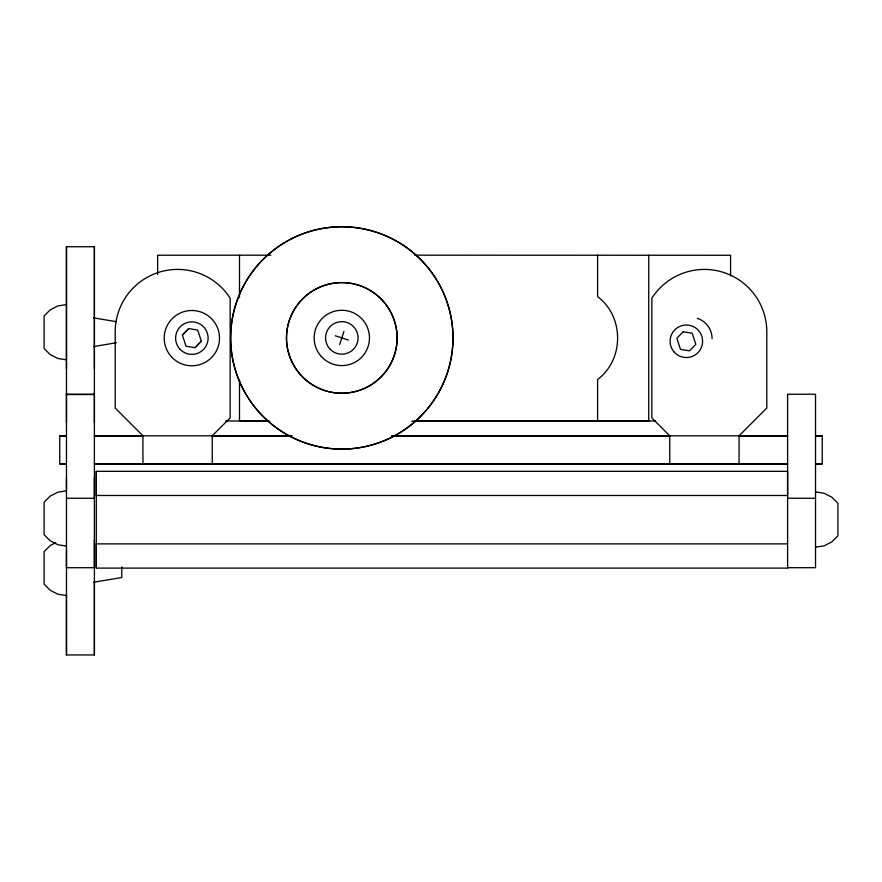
<?xml version="1.0" encoding="UTF-8"?>
<svg xmlns="http://www.w3.org/2000/svg" width="882" height="882" viewBox="0 0 882 882"><rect width="100%" height="100%" fill="white"/><g stroke="black" fill="none" stroke-linecap="round" stroke-linejoin="round"><path stroke-width="1.32" d="M94.396 582.12L94.396 654.94L66.47 654.94L66.47 594.369M66.47 549.684L66.47 567.71L94.396 567.71L94.396 539.938M66.47 489.444L66.47 477.967M66.47 422.434L66.47 392.799M66.47 369.172L66.47 246.728L94.396 246.728L94.396 654.94M94.396 498.418L94.396 477.967M94.396 422.434L94.396 392.799M94.396 369.172L94.396 246.728M787.604 567.699L815.53 567.699L815.53 394.243L787.604 394.243L787.604 568.107L96.303 568.107L96.303 543.94M96.303 471.319L96.303 495.486L787.604 495.486L787.604 471.319L96.303 471.319L96.303 568.107M339.669 344.487L343.947 331.334M182.376 335.061L188.748 328.567L197.711 330.089L201.328 341.224L194.955 347.695L185.992 346.185L182.376 335.039L188.748 328.589M194.955 347.695L201.328 341.224M55.72 542.728L50.219 545.539L44.1 551.647L44.1 584.16L50.219 590.279L57.925 594.203L66.47 595.559M93.679 346.538L116.424 342.745M93.679 582.23L121.771 577.534L121.771 566.972M66.47 304.566L57.925 305.922L50.219 309.847L44.1 315.965L44.1 348.467L50.219 354.586L57.925 358.511L66.47 359.867L66.47 246.728M66.47 490.8L57.925 492.156L50.219 496.081L44.1 502.2L44.1 534.712L50.219 540.82L57.925 544.756L66.47 546.101M815.53 547.204L824.075 545.859L831.781 541.923L837.9 535.815L837.9 503.302L831.781 497.183L824.075 493.258L815.53 491.902M270.873 255.185L157.646 255.229L157.646 274.445M414.694 255.174L730.594 255.273L730.594 275.823M66.47 394.243L94.396 394.243M66.47 394.552L94.396 394.552M225.858 420.979L268.15 420.935M414.694 420.912L655.569 421.023M269.815 421.243L239.496 421.243L239.496 379.877M411.74 421.243L648.744 421.243L648.744 255.185M66.238 435.873L59.744 435.873L59.744 463.943L66.238 463.954M94.396 435.796L292.174 435.796M391.387 435.796L787.604 435.796M94.396 436.072L142.862 436.028M211.559 436.028L289.869 436.028M392.865 436.072L670.441 436.028M739.138 436.028L787.604 436.072M815.762 436.017L822.256 436.017M59.744 463.8L66.238 463.8M94.396 463.734L787.604 463.734M94.396 463.998L787.604 463.998M815.762 463.954L822.256 463.943L822.256 435.873L815.762 435.873M66.47 498.22L94.396 498.308M787.604 498.22L815.53 498.308M96.303 543.874L787.604 543.874M59.744 436.017L66.238 436.017M815.762 463.8L822.256 463.8M93.679 317.895L116.424 321.687M335.237 335.766L348.39 340.044M739.072 463.734L739.072 435.774L766.8 408.046L766.8 331.797A62.39 62.39 0 0 0 651.831 298.226L651.831 417.881L669.758 435.796L669.758 463.734M597.588 255.174L597.588 296.628C624.269 316.539 624.269 359.58 597.588 379.503L597.588 420.935M239.496 255.185L239.496 297.3M212.242 463.734L212.242 435.774L230.169 417.859L230.169 298.226A62.39 62.39 0 0 0 115.2 331.819L115.2 408.068L142.928 435.796L142.928 463.734M66.47 360.925L66.47 654.94M697.232 318.292A21.488 21.488 0 0 1 712.094 338.732M683.241 331.731L676.869 338.225L680.485 349.371L689.448 350.86L695.821 344.366L692.205 333.22L683.241 331.753M308.391 381.994A55.301 55.301 0 0 0 396.68 344.84A55.301 55.301 0 0 0 320.364 286.937A55.301 55.301 0 0 0 308.391 381.983A55.301 55.301 0 0 0 396.68 344.829A55.301 55.301 0 0 0 320.364 286.948A55.301 55.301 0 0 0 308.391 381.994M269.451 422.335A111.176 111.176 0 0 0 451.088 358.401A111.176 111.176 0 0 0 304.896 233.046A111.176 111.176 0 0 0 269.451 422.313A111.176 111.176 0 0 0 451.088 358.379A111.176 111.176 0 0 0 304.896 233.069A111.176 111.176 0 0 0 269.451 422.335M321.257 356.427A27.651 27.651 0 0 0 368.114 346.472A27.651 27.651 0 0 0 336.064 310.883A27.651 27.651 0 0 0 321.257 356.427M329.736 348.787A16.251 16.251 0 0 0 357.265 342.933A16.251 16.251 0 0 0 338.434 322.007A16.251 16.251 0 0 0 329.736 348.787M171.306 356.648A27.651 27.651 0 0 0 218.152 346.681A27.651 27.651 0 0 0 186.102 311.092A27.651 27.651 0 0 0 171.306 356.648M179.774 348.996A16.251 16.251 0 0 0 207.314 343.142A16.251 16.251 0 0 0 188.472 322.228A16.251 16.251 0 0 0 179.774 348.996M674.267 352.161A16.251 16.251 0 0 0 701.807 346.306A16.251 16.251 0 0 0 682.966 325.381A16.251 16.251 0 0 0 674.267 352.161"/></g></svg>
